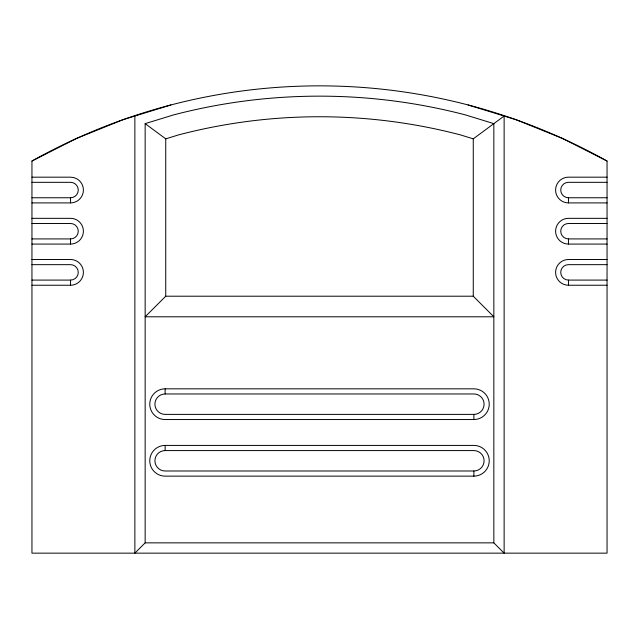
<?xml version="1.0" encoding="UTF-8"?>
<svg xmlns="http://www.w3.org/2000/svg" width="639" height="639" viewBox="0 0 639 639"><rect width="100%" height="100%" fill="white"/><g stroke="black" fill="none" stroke-linecap="round" stroke-linejoin="round"><path stroke-width="0.96" d="M165.741 296.208L145.157 316.792L493.843 316.792L473.259 296.208L165.741 296.208L165.741 138.847L145.157 123.639L173.496 114.924A577.177 577.177 0 0 1 465.504 114.924L493.843 123.639L493.843 542.854L504.131 553.15L504.131 116.034L473.259 138.847L473.259 296.208M145.157 123.639L145.157 542.854L134.869 553.15L134.869 116.034M468.107 104.956L515.961 119.677L562.384 138.415L607.05 161.036L607.05 553.15L31.95 553.15L31.95 161.036L76.616 138.415L123.039 119.677L170.893 104.956M165.741 138.847L178.712 134.853A556.577 556.577 0 0 1 460.288 134.853L473.259 138.847M31.95 177.171L70.546 177.171L73.876 177.61L76.976 178.896A12.868 12.868 0 0 1 70.546 202.906L31.95 202.906M607.05 177.171L568.454 177.171A12.868 12.868 0 0 0 555.595 190.039A12.868 12.868 0 0 0 568.454 202.906L607.05 202.906M31.95 182.323L70.546 182.323A7.716 7.716 0 0 1 78.262 190.039A7.716 7.716 0 0 1 70.546 197.755L31.95 197.755M607.05 182.323L568.454 182.323A7.716 7.716 0 0 0 560.738 190.039A7.716 7.716 0 0 0 568.454 197.755L607.05 197.755M31.95 218.338L70.546 218.338A12.868 12.868 0 0 1 83.405 231.206A12.868 12.868 0 0 1 70.546 244.074L31.95 244.074M607.05 218.338L568.454 218.338A12.868 12.868 0 0 0 555.595 231.206A12.868 12.868 0 0 0 568.454 244.074L607.05 244.074M31.95 223.49L70.546 223.49A7.716 7.716 0 0 1 78.262 231.206A7.716 7.716 0 0 1 70.546 238.922L31.95 238.922M607.05 223.49L568.454 223.49A7.716 7.716 0 0 0 560.738 231.206A7.716 7.716 0 0 0 568.454 238.922L607.05 238.922M31.95 259.506L70.546 259.506A12.868 12.868 0 0 1 83.405 272.374A12.868 12.868 0 0 1 70.546 285.234L31.95 285.234M607.05 259.506L568.454 259.506A12.868 12.868 0 0 0 555.595 272.374A12.868 12.868 0 0 0 568.454 285.234L607.05 285.234M31.95 264.658L70.546 264.658A7.716 7.716 0 0 1 78.262 272.374A7.716 7.716 0 0 1 70.546 280.09L31.95 280.09M607.05 264.658L568.454 264.658A7.716 7.716 0 0 0 560.738 272.374A7.716 7.716 0 0 0 568.454 280.09L607.05 280.09M165.126 388.824L473.874 388.824A15.36 15.36 0 0 1 489.234 404.175A15.36 15.36 0 0 1 473.874 419.535L165.126 419.535A15.36 15.36 0 0 1 149.766 404.175A15.36 15.36 0 0 1 165.126 388.824L165.126 393.967A10.208 10.208 0 0 0 154.918 404.175A10.208 10.208 0 0 0 165.126 414.391L473.874 414.391A10.208 10.208 0 0 0 484.082 404.175A10.208 10.208 0 0 0 473.874 393.967L165.126 393.967M165.126 445.423L473.874 445.423A15.36 15.36 0 0 1 489.234 460.783A15.36 15.36 0 0 1 473.874 476.135L165.126 476.135A15.36 15.36 0 0 1 149.766 460.783A15.36 15.36 0 0 1 165.126 445.423L165.126 450.575A10.208 10.208 0 0 0 154.918 460.783A10.208 10.208 0 0 0 165.126 470.991L473.874 470.991A10.208 10.208 0 0 0 484.082 460.783A10.208 10.208 0 0 0 473.874 450.575L165.126 450.575M145.157 542.854L493.843 542.854M568.454 197.755L568.454 202.906M568.454 238.922L568.454 244.074M568.454 280.09L568.454 285.234M473.874 414.391L473.874 419.535M473.874 470.991L473.874 476.135M70.546 197.755L70.546 202.906M70.546 238.922L70.546 244.074M70.546 280.09L70.546 285.234M31.95 161.036A587.481 587.481 0 0 1 607.05 161.036"/></g></svg>
